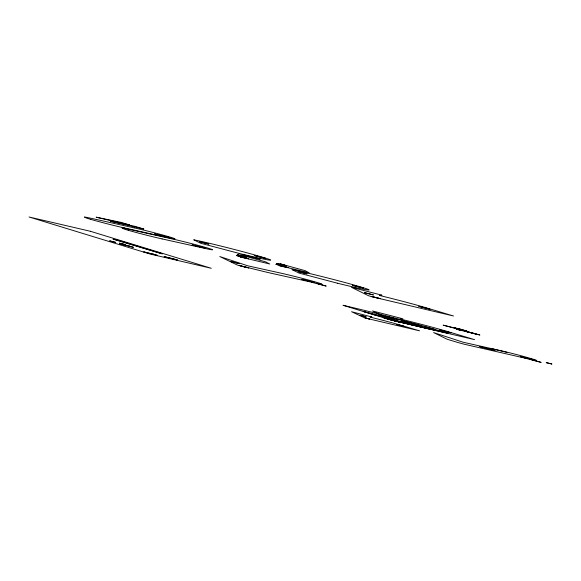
<?xml version="1.0" encoding="UTF-8"?>
<svg xmlns="http://www.w3.org/2000/svg" width="581" height="581" viewBox="0 0 581 581"><rect width="100%" height="100%" fill="white"/><g stroke="black" fill="none" stroke-linecap="round" stroke-linejoin="round"><path stroke-width="0.87" d="M392.255 320.356L399.96 319.397L379.742 314.176A93.418 2.934 14.3 0 0 343.022 305.279L392.553 320.451L404.006 322.978L395.944 320.777M109.744 240.875L115.721 242.408L109.773 240.904M119.49 243.148L125.467 244.681L119.49 243.163M254.289 255.495L265.364 258.327L254.296 255.524M352.507 285.278L363.59 288.103L352.522 285.307M424.631 326.863L432.017 328.752L424.624 326.871M199.864 241.761L208.906 244.071L199.849 241.769M230.584 261.457L239.59 263.723L230.534 261.421M298.089 271.545L307.131 273.854L298.075 271.552M364.418 292.628L373.46 294.945L364.418 292.65M371.382 296.412L380.206 298.634L371.339 296.375M365.137 317.865L369.654 319.027L366.764 318.359M491.01 348.825L495.52 349.98L491.054 348.854M520.402 356.618L533.496 359.719M533.481 359.726L520.394 356.625M134.073 227.846L90.963 218.282A25.339 0.799 14.3 0 0 84.412 217.033L86.496 218.086A24.591 0.77 14.3 0 0 90.687 219.349M124.414 227.948L167.524 237.52A25.063 0.784 14.3 0 0 167.938 236.474M171.671 238.791L128.561 229.226A25.339 0.799 14.3 0 0 122.01 227.977L124.094 229.03A24.591 0.77 14.3 0 0 128.285 230.294M162.012 238.893L205.122 248.465A25.063 0.784 14.3 0 0 205.536 247.419M463.122 330.291L466.971 331.039L458.569 328.614M398.138 321.264L390.374 319.514L393.744 320.574M399.648 321.997L401.718 322.397L396.838 321.002M491.068 348.498L506.93 352.376M129.621 224.985L96.141 217.185L121.16 222.392L129.476 224.949M143.819 229.023L110.339 221.223L135.358 226.437L143.674 228.994M384.949 318.119L393.482 320.109M386.663 318.649L383.939 318.01L390.991 319.971M423.418 327.604L399.372 321.932M400.897 322.382L395.298 320.981M423.084 327.531L447.748 333.283L431.24 328.33M398.668 321.845L399.445 322.027M398.508 321.714L401.253 322.273L399.016 321.576M399.089 321.867L397.251 321.402M395.901 320.77L392.676 320.087L395.036 320.828M245.269 267.166L248.813 267.914L239.234 265.466L265.771 271.995A24.736 0.777 14.3 0 0 271.821 273.39L310.414 281.945L326.188 286.099L316.369 283.259A24.736 0.777 14.3 0 0 314.299 281.632A24.736 0.777 14.3 0 0 281.197 273.215L247.869 265.829L219.792 256.541L237.186 264.987L245.335 267.253M398.479 321.721L397.433 321.54M398.167 321.642L393.94 320.668M458.242 328.664L454.073 327.764L463.108 330.052L443.18 325.164L479.899 335.012L456.187 329.158L460.936 330.262L458.336 329.471M396.852 321.01L392.386 320.015L395.625 320.988M397.527 321.482L395.312 320.995M396.344 321.17L396.801 321.286M396.968 321.475L474.568 339.631L449.803 332.201A42.718 1.344 14.3 0 0 400.498 319.1L402.887 318.802L372.566 310.966L389.452 319.318L393.947 320.618M398.138 321.337L399.053 321.584M396.242 321.155L394.833 320.857M396.431 321.337L391.79 320.073M414.5 325.469L388.965 318.729A28.476 0.893 14.3 0 0 429.432 328.955A28.476 0.893 14.3 0 0 423.832 326.188A28.476 0.893 14.3 0 0 384.252 316.398M366.611 318.323L365.159 317.887M394.405 320.799L394.891 320.93M392.059 320.087L391.224 319.833M391.485 319.913L379.742 314.176M162.135 238.929A24.366 0.763 14.3 0 1 128.343 230.308M171.802 238.835A24.656 0.777 14.3 0 1 205.681 247.455M124.537 227.984A24.366 0.763 14.3 0 1 90.745 219.364M134.204 227.883A24.656 0.777 14.3 0 1 168.076 236.503M494.692 350.387L479.274 346.472L494.685 350.408M154.546 233.998L167.771 237.15L154.546 233.998M192.144 244.942L205.369 248.094L192.18 244.95M301.67 279.367L314.895 282.519L301.713 279.374M381.833 295.163L379.451 295.46A42.718 1.344 14.3 0 1 428.756 308.562L453.514 315.991L371.549 296.666L368.405 295.678L351.512 287.326L381.833 295.163M371.767 316.95L370.177 317.146A28.476 0.893 14.3 0 1 403.047 325.883L419.555 330.836L364.912 317.952L351.556 311.728L371.767 316.95M418.879 306.361L429.925 309.194L418.879 306.361M396.467 324.416L403.795 326.311L396.467 324.416M439.926 330.001L450.965 332.848L439.926 330.001M360.176 315.258L366.175 316.805L360.22 315.265M385.501 316.267L394.506 318.584L385.501 316.267M388.369 317.705L394.368 319.252L388.406 317.713M466.979 331.7L475.992 334.01L466.979 331.7M248.61 258.763L240.12 256.918L269.729 263.992L265.648 261.849L240.599 254.965L246.46 256.787L237.397 254.674L246.467 257.252L236.975 255.037L246.453 257.775L236.394 255.524L248.61 258.763M288.053 267.565L279.555 265.72L309.165 272.794L305.083 270.652L280.035 263.774L285.903 265.59L276.839 263.476L285.91 266.054L276.418 263.839L285.896 266.577L275.837 264.326L288.053 267.565M409.242 323.711L403.577 322.484L423.317 327.197L420.593 325.767L403.897 321.177L407.804 322.39L401.762 320.981L407.811 322.702L401.478 321.228L407.797 323.051L401.093 321.554L409.242 323.711M524.701 358.063L464.524 344.301A20.023 0.632 14.3 0 1 456.782 342.173L447.268 339.289L433.6 332.572L463.173 342.238L499.333 350.358A20.023 0.632 14.3 0 1 526.771 357.33L530.642 358.448A20.023 0.632 14.3 0 1 531.012 359.457L530.606 359.37L541.136 362.391L524.701 358.063M260.056 259.097L242.836 254.703L260.056 259.097M386.409 317.567L374.157 314.815L363.19 311.445L384.68 316.674L386.409 317.567M90.389 231.282L29.05 216.989L149.956 253.999L211.295 268.291L90.389 231.282M118.059 240.309L112.997 239.132L162.36 253.875L118.059 240.309M129.512 246.119L119.381 243.759L133.434 247.324L129.512 246.119M153.29 254.122L143.725 251.893L157.393 255.379L153.29 254.122M173.537 258.835L164.096 256.635L177.641 260.092L173.537 258.835M551.572 363.895L546.213 362.646L551.95 364.011L551.572 363.895M239.096 253.396L200.794 243.294L193.713 239.8A42.718 1.344 14.3 0 1 262.699 257.238A42.718 1.344 14.3 0 1 239.096 253.396M337.314 283.179L299.019 273.077L291.938 269.577A42.718 1.344 14.3 0 1 360.924 287.014A42.718 1.344 14.3 0 1 337.314 283.179"/></g></svg>
